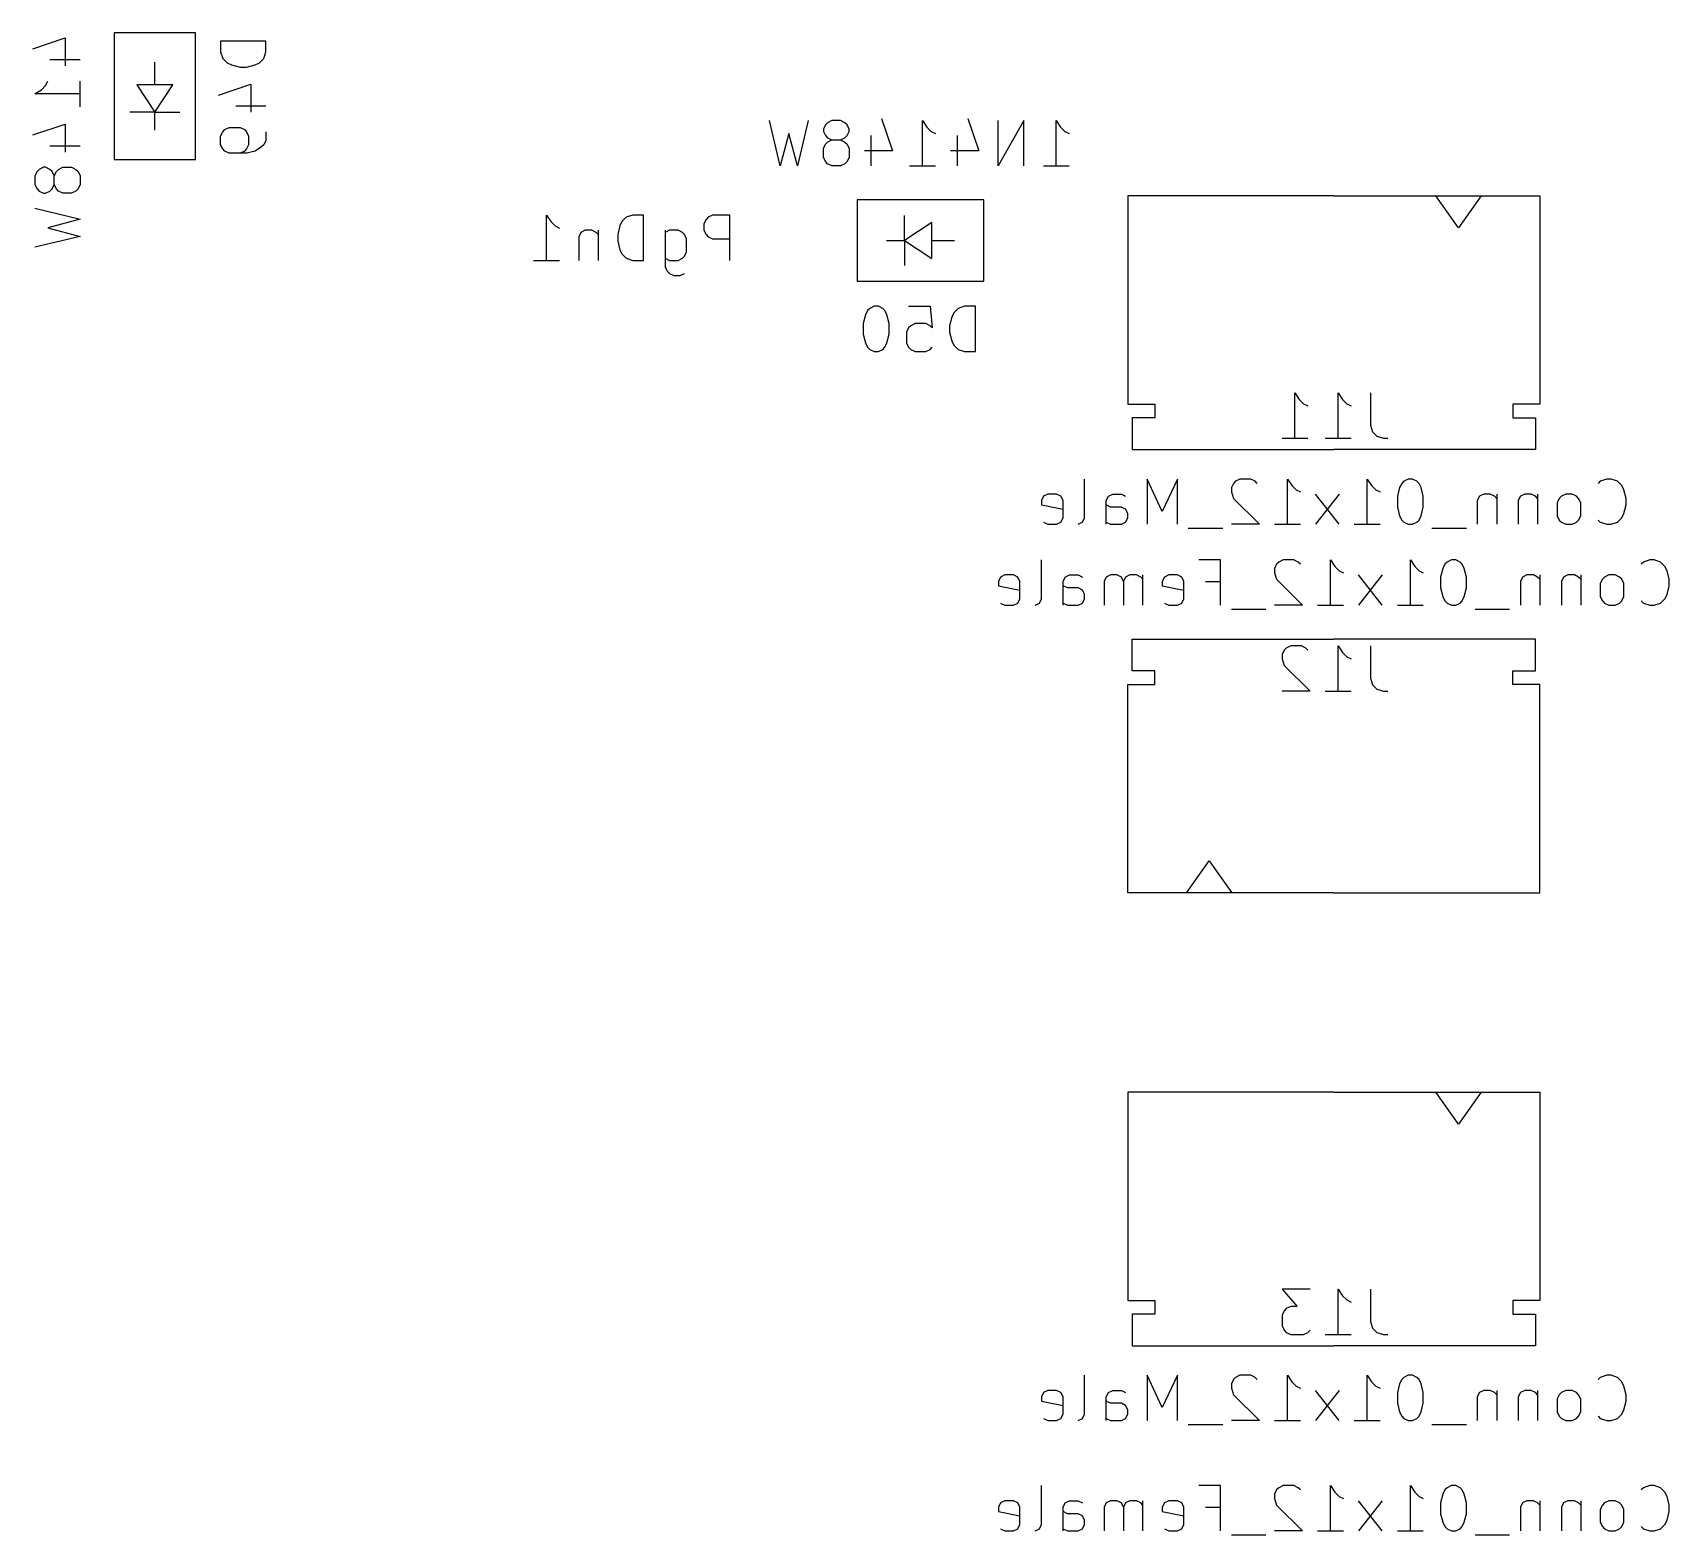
# Model space of a CAD drawing. Extents: x -29 to 358, y -109 to 38.
# Drawn here: x 315.61 to 351.73, y -72.18 to -39.01 of the extents above; entities that cross this region are included whole.
import ezdxf

# ---------------------------------------------------------------- set-up
doc = ezdxf.new("R2010")
doc.units = 0
doc.layers.add('BLACK', color=7, linetype='CONTINUOUS')

msp = doc.modelspace()

# ---------------------------------------------------------------- linework, layer by layer
at = {"layer": 'BLACK', "linetype": 'CONTINUOUS'}
for p, q in [((319.2, -39.0133), (317.4, -39.0133)), ((317.4, -39.0133), (317.4, -41.8133)), ((319.2, -41.8133), (319.2, -39.0133)), ((315.605, -39.3657), (316.319, -39.1276)), ((316.319, -39.1276), (316.319, -39.7466)), ((320.752, -39.199), (319.752, -39.199)), ((319.752, -39.199), (319.752, -39.4371)), ((320.752, -39.4371), (320.752, -39.199)), ((315.986, -39.6038), (316.652, -39.6038)), ((318.3, -40.1633), (318.3, -39.6633)), ((319.752, -39.4371), (319.8, -39.58)), ((319.8, -39.58), (319.895, -39.6752)), ((319.895, -39.6752), (319.99, -39.7228)), ((319.99, -39.7228), (320.181, -39.7704)), ((320.324, -39.7704), (320.514, -39.7228)), ((320.514, -39.7228), (320.61, -39.6752)), ((320.61, -39.6752), (320.705, -39.58)), ((320.705, -39.58), (320.752, -39.4371)), ((315.89, -40.1752), (315.938, -40.08)), ((316.652, -40.6514), (316.652, -40.08)), ((320.181, -39.7704), (320.324, -39.7704)), ((315.652, -40.3657), (315.795, -40.2704)), ((316.652, -40.3657), (315.652, -40.3657)), ((315.795, -40.2704), (315.89, -40.1752)), ((318.7, -40.1633), (317.9, -40.1633)), ((317.9, -40.1633), (318.3, -40.7633)), ((318.3, -40.7633), (318.7, -40.1633)), ((319.705, -40.3895), (320.419, -40.1514)), ((320.419, -40.1514), (320.419, -40.7704)), ((318.3, -40.7633), (317.75, -40.7633)), ((318.3, -41.1633), (318.3, -40.7633)), ((318.3, -40.7633), (318.85, -40.7633)), ((320.086, -40.6276), (320.752, -40.6276)), ((315.605, -41.2704), (316.319, -41.0323)), ((316.319, -41.0323), (316.319, -41.6514)), ((319.8, -41.199), (319.848, -41.1514)), ((319.848, -41.1514), (319.943, -41.1038)), ((319.943, -41.1038), (320.181, -41.1038)), ((320.181, -41.1038), (320.276, -41.1514)), ((320.276, -41.1514), (320.324, -41.199)), ((332.105, -41.9524), (331.867, -40.9524)), ((332.724, -40.9524), (332.486, -41.9524)), ((333.105, -41.0476), (333.057, -41.1429)), ((333.057, -41.1429), (333.057, -41.1905)), ((333.152, -41), (333.105, -41.0476)), ((333.248, -40.9524), (333.152, -41)), ((333.438, -40.9524), (333.248, -40.9524)), ((333.533, -41), (333.438, -40.9524)), ((333.581, -41.0476), (333.533, -41)), ((333.629, -41.1429), (333.581, -41.0476)), ((333.629, -41.1905), (333.629, -41.1429)), ((334.343, -40.9048), (334.581, -41.619)), ((335.248, -41.9524), (335.248, -40.9524)), ((335.248, -40.9524), (335.343, -41.0952)), ((335.343, -41.0952), (335.438, -41.1905)), ((336.248, -40.9048), (336.486, -41.619)), ((337.486, -40.9524), (336.914, -41.9524)), ((336.914, -41.9524), (336.914, -40.9524)), ((337.486, -41.9524), (337.486, -40.9524)), ((338.2, -41.9524), (338.2, -40.9524)), ((338.2, -40.9524), (338.295, -41.0952)), ((338.295, -41.0952), (338.39, -41.1905)), ((315.986, -41.5085), (316.652, -41.5085)), ((319.752, -41.2943), (319.8, -41.199)), ((319.752, -41.4847), (319.752, -41.2943)), ((319.8, -41.58), (319.752, -41.4847)), ((320.324, -41.199), (320.371, -41.2943)), ((320.371, -41.4847), (320.324, -41.58)), ((320.371, -41.2943), (320.371, -41.4847)), ((320.657, -41.5323), (320.514, -41.6276)), ((320.705, -41.4847), (320.657, -41.5323)), ((320.752, -41.3895), (320.705, -41.4847)), ((320.752, -41.199), (320.752, -41.3895)), ((332.295, -41.2381), (332.105, -41.9524)), ((332.486, -41.9524), (332.295, -41.2381)), ((333.057, -41.1905), (333.105, -41.2857)), ((333.057, -41.5714), (333.105, -41.4762)), ((333.105, -41.2857), (333.152, -41.3333)), ((333.105, -41.4762), (333.152, -41.4286)), ((333.152, -41.3333), (333.248, -41.381)), ((333.152, -41.4286), (333.248, -41.381)), ((333.248, -41.381), (333.438, -41.381)), ((333.438, -41.381), (333.533, -41.3333)), ((333.438, -41.381), (333.533, -41.4286)), ((333.533, -41.3333), (333.581, -41.2857)), ((333.533, -41.4286), (333.581, -41.4762)), ((333.581, -41.2857), (333.629, -41.1905)), ((333.581, -41.4762), (333.629, -41.5714)), ((334.105, -41.2857), (334.105, -41.9524)), ((335.438, -41.1905), (335.533, -41.2381)), ((336.01, -41.2857), (336.01, -41.9524)), ((338.39, -41.1905), (338.486, -41.2381)), ((317.4, -41.8133), (319.2, -41.8133)), ((319.848, -41.6276), (319.8, -41.58)), ((319.943, -41.6752), (319.848, -41.6276)), ((320.324, -41.6752), (319.943, -41.6752)), ((320.276, -41.6276), (320.181, -41.6752)), ((320.324, -41.58), (320.276, -41.6276)), ((320.514, -41.6276), (320.324, -41.6752)), ((333.057, -41.7619), (333.057, -41.5714)), ((333.105, -41.8571), (333.057, -41.7619)), ((333.152, -41.9048), (333.105, -41.8571)), ((333.248, -41.9524), (333.152, -41.9048)), ((333.533, -41.9048), (333.438, -41.9524)), ((333.581, -41.8571), (333.533, -41.9048)), ((333.629, -41.7619), (333.581, -41.8571)), ((333.629, -41.5714), (333.629, -41.7619)), ((334.581, -41.619), (333.962, -41.619)), ((336.486, -41.619), (335.867, -41.619)), ((315.7, -42.08), (315.652, -42.1752)), ((315.652, -42.1752), (315.652, -42.3657)), ((315.748, -42.0323), (315.7, -42.08)), ((315.843, -41.9847), (315.748, -42.0323)), ((315.89, -41.9847), (315.843, -41.9847)), ((315.986, -42.0323), (315.89, -41.9847)), ((316.033, -42.08), (315.986, -42.0323)), ((316.081, -42.1752), (316.033, -42.08)), ((316.081, -42.1752), (316.129, -42.08)), ((316.081, -42.3657), (316.081, -42.1752)), ((316.129, -42.08), (316.176, -42.0323)), ((316.176, -42.0323), (316.271, -41.9847)), ((316.271, -41.9847), (316.462, -41.9847)), ((316.462, -41.9847), (316.557, -42.0323)), ((316.557, -42.0323), (316.605, -42.08)), ((316.605, -42.08), (316.652, -42.1752)), ((316.652, -42.1752), (316.652, -42.3657)), ((333.438, -41.9524), (333.248, -41.9524)), ((334.962, -41.9524), (335.533, -41.9524)), ((337.914, -41.9524), (338.486, -41.9524)), ((315.652, -42.3657), (315.7, -42.4609)), ((315.7, -42.4609), (315.748, -42.5085)), ((315.748, -42.5085), (315.843, -42.5562)), ((315.843, -42.5562), (315.89, -42.5562)), ((315.89, -42.5562), (315.986, -42.5085)), ((315.986, -42.5085), (316.033, -42.4609)), ((316.033, -42.4609), (316.081, -42.3657)), ((316.129, -42.4609), (316.081, -42.3657)), ((316.176, -42.5085), (316.129, -42.4609)), ((316.271, -42.5562), (316.176, -42.5085)), ((316.462, -42.5562), (316.271, -42.5562)), ((316.557, -42.5085), (316.462, -42.5562)), ((316.605, -42.4609), (316.557, -42.5085)), ((316.652, -42.3657), (316.605, -42.4609)), ((344.325, -42.6133), (339.775, -42.6133)), ((339.775, -42.6133), (339.775, -47.2133)), ((344.325, -42.6133), (348.875, -42.6133)), ((347.075, -43.3204), (346.575, -42.6133)), ((347.575, -42.6133), (347.075, -43.3204)), ((348.875, -42.6133), (348.875, -47.2133)), ((315.652, -42.8895), (316.652, -43.1276)), ((336.6, -42.7), (333.8, -42.7)), ((333.8, -42.7), (333.8, -44.5)), ((336.6, -44.5), (336.6, -42.7)), ((316.652, -43.1276), (315.938, -43.3181)), ((315.938, -43.3181), (316.652, -43.5085)), ((326.945, -44.0407), (326.945, -43.0407)), ((326.945, -43.0407), (327.04, -43.1835)), ((327.04, -43.1835), (327.136, -43.2788)), ((327.136, -43.2788), (327.231, -43.3264)), ((328.564, -43.2788), (328.517, -43.4693)), ((328.612, -43.1835), (328.564, -43.2788)), ((328.707, -43.0883), (328.612, -43.1835)), ((328.85, -43.0407), (328.707, -43.0883)), ((329.088, -43.0407), (328.85, -43.0407)), ((329.088, -44.0407), (329.088, -43.0407)), ((330.469, -43.1359), (330.421, -43.2312)), ((330.421, -43.2312), (330.421, -43.374)), ((330.517, -43.0883), (330.469, -43.1359)), ((330.612, -43.0407), (330.517, -43.0883)), ((330.993, -43.0407), (330.612, -43.0407)), ((330.993, -44.0407), (330.993, -43.0407)), ((334.85, -43.6), (334.85, -43.05)), ((335.45, -43.2), (334.85, -43.6)), ((335.45, -44), (335.45, -43.2)), ((316.652, -43.5085), (315.652, -43.7466)), ((327.707, -43.4216), (327.66, -43.5169)), ((327.66, -43.5169), (327.66, -44.0407)), ((327.802, -43.374), (327.707, -43.4216)), ((327.945, -43.374), (327.802, -43.374)), ((328.04, -43.4216), (327.945, -43.374)), ((328.088, -43.4693), (328.04, -43.4216)), ((328.088, -43.374), (328.088, -44.0407)), ((328.517, -43.4693), (328.517, -43.6121)), ((328.517, -43.6121), (328.564, -43.8026)), ((329.564, -43.374), (329.564, -44.1835)), ((329.66, -43.374), (329.564, -43.4216)), ((329.85, -43.374), (329.66, -43.374)), ((329.945, -43.4216), (329.85, -43.374)), ((329.993, -43.4693), (329.945, -43.4216)), ((330.04, -43.5645), (329.993, -43.4693)), ((330.04, -43.8502), (330.04, -43.5645)), ((330.421, -43.374), (330.469, -43.4693)), ((330.469, -43.4693), (330.517, -43.5169)), ((330.517, -43.5169), (330.612, -43.5645)), ((330.612, -43.5645), (330.993, -43.5645)), ((334.45, -43.6), (334.85, -43.6)), ((334.85, -43.6), (334.85, -44.15)), ((334.85, -43.6), (335.45, -44)), ((335.45, -43.6), (335.95, -43.6)), ((326.66, -44.0407), (327.231, -44.0407)), ((328.564, -43.8026), (328.612, -43.8978)), ((328.612, -43.8978), (328.707, -43.9931)), ((328.707, -43.9931), (328.85, -44.0407)), ((328.85, -44.0407), (329.088, -44.0407)), ((329.564, -43.9931), (329.66, -44.0407)), ((329.66, -44.0407), (329.85, -44.0407)), ((329.85, -44.0407), (329.945, -43.9931)), ((329.945, -43.9931), (329.993, -43.9454)), ((329.993, -43.9454), (330.04, -43.8502)), ((329.564, -44.1835), (329.612, -44.2788)), ((329.612, -44.2788), (329.66, -44.3264)), ((329.66, -44.3264), (329.755, -44.374)), ((329.755, -44.374), (329.898, -44.374)), ((329.898, -44.374), (329.993, -44.3264)), ((333.8, -44.5), (336.6, -44.5)), ((334.033, -45.1476), (333.986, -45.2429)), ((334.081, -45.1), (334.033, -45.1476)), ((334.176, -45.0524), (334.081, -45.1)), ((334.271, -45.0524), (334.176, -45.0524)), ((334.367, -45.1), (334.271, -45.0524)), ((334.414, -45.1476), (334.367, -45.1)), ((334.462, -45.2429), (334.414, -45.1476)), ((334.938, -45.0524), (335.414, -45.0524)), ((335.414, -45.0524), (335.462, -45.5286)), ((336.033, -45.1), (335.938, -45.1952)), ((336.176, -45.0524), (336.033, -45.1)), ((336.414, -45.0524), (336.176, -45.0524)), ((336.414, -46.0524), (336.414, -45.0524)), ((333.986, -45.2429), (333.938, -45.4333)), ((333.938, -45.4333), (333.938, -45.6714)), ((334.51, -45.4333), (334.462, -45.2429)), ((334.51, -45.6714), (334.51, -45.4333)), ((334.986, -45.481), (334.938, -45.5286)), ((335.081, -45.4333), (334.986, -45.481)), ((335.319, -45.4333), (335.081, -45.4333)), ((335.414, -45.481), (335.319, -45.4333)), ((335.462, -45.5286), (335.414, -45.481)), ((335.89, -45.2905), (335.843, -45.481)), ((335.843, -45.481), (335.843, -45.6238)), ((335.938, -45.1952), (335.89, -45.2905)), ((333.938, -45.6714), (333.986, -45.8619)), ((333.986, -45.8619), (334.033, -45.9571)), ((334.414, -45.9571), (334.462, -45.8619)), ((334.462, -45.8619), (334.51, -45.6714)), ((334.938, -45.5286), (334.89, -45.6238)), ((334.89, -45.6238), (334.89, -45.8619)), ((334.89, -45.8619), (334.938, -45.9571)), ((335.843, -45.6238), (335.89, -45.8143)), ((335.89, -45.8143), (335.938, -45.9095)), ((334.033, -45.9571), (334.081, -46.0048)), ((334.081, -46.0048), (334.176, -46.0524)), ((334.176, -46.0524), (334.271, -46.0524)), ((334.271, -46.0524), (334.367, -46.0048)), ((334.367, -46.0048), (334.414, -45.9571)), ((334.938, -45.9571), (334.986, -46.0048)), ((334.986, -46.0048), (335.081, -46.0524)), ((335.081, -46.0524), (335.319, -46.0524)), ((335.319, -46.0524), (335.414, -46.0048)), ((335.414, -46.0048), (335.462, -45.9571)), ((335.938, -45.9095), (336.033, -46.0048)), ((336.033, -46.0048), (336.176, -46.0524)), ((336.176, -46.0524), (336.414, -46.0524)), ((339.775, -47.2133), (340.375, -47.2133)), ((340.375, -47.2133), (340.375, -47.5133)), ((343.468, -47.9657), (343.468, -46.9657)), ((343.468, -46.9657), (343.563, -47.1085)), ((343.563, -47.1085), (343.658, -47.2038)), ((343.658, -47.2038), (343.754, -47.2514)), ((344.42, -47.9657), (344.42, -46.9657)), ((344.42, -46.9657), (344.515, -47.1085)), ((344.515, -47.1085), (344.611, -47.2038)), ((344.611, -47.2038), (344.706, -47.2514)), ((345.135, -46.9657), (345.135, -47.68)), ((348.275, -47.2133), (348.275, -47.5133)), ((348.875, -47.2133), (348.275, -47.2133)), ((339.875, -47.5133), (339.875, -48.2133)), ((340.375, -47.5133), (339.875, -47.5133)), ((345.135, -47.68), (345.182, -47.8228)), ((348.275, -47.5133), (348.775, -47.5133)), ((348.775, -47.5133), (348.775, -48.2133)), ((343.182, -47.9657), (343.754, -47.9657)), ((344.135, -47.9657), (344.706, -47.9657)), ((345.182, -47.8228), (345.277, -47.9181)), ((345.277, -47.9181), (345.42, -47.9657)), ((345.42, -47.9657), (345.515, -47.9657)), ((339.875, -48.2133), (344.325, -48.2133)), ((348.775, -48.2133), (344.325, -48.2133)), ((338.825, -49.7228), (338.825, -48.8657)), ((340.539, -49.58), (340.206, -48.8657)), ((340.206, -48.8657), (340.206, -49.8657)), ((340.873, -48.8657), (340.539, -49.58)), ((340.873, -49.8657), (340.873, -48.8657)), ((342.111, -48.9609), (342.063, -49.0562)), ((342.063, -49.0562), (342.063, -49.1514)), ((342.158, -48.9133), (342.111, -48.9609)), ((342.254, -48.8657), (342.158, -48.9133)), ((342.492, -48.8657), (342.254, -48.8657)), ((342.587, -48.9133), (342.492, -48.8657)), ((342.635, -48.9609), (342.587, -48.9133)), ((343.301, -49.8657), (343.301, -48.8657)), ((343.301, -48.8657), (343.396, -49.0085)), ((343.396, -49.0085), (343.492, -49.1038)), ((343.492, -49.1038), (343.587, -49.1514)), ((345.063, -49.8657), (345.063, -48.8657)), ((345.063, -48.8657), (345.158, -49.0085)), ((345.158, -49.0085), (345.254, -49.1038)), ((345.254, -49.1038), (345.349, -49.1514)), ((345.777, -49.0562), (345.73, -49.2466)), ((345.825, -48.9609), (345.777, -49.0562)), ((345.873, -48.9133), (345.825, -48.9609)), ((345.968, -48.8657), (345.873, -48.9133)), ((346.063, -48.8657), (345.968, -48.8657)), ((346.158, -48.9133), (346.063, -48.8657)), ((346.206, -48.9609), (346.158, -48.9133)), ((346.254, -49.0562), (346.206, -48.9609)), ((346.301, -49.2466), (346.254, -49.0562)), ((350.206, -48.9133), (350.158, -48.9609)), ((350.349, -48.8657), (350.206, -48.9133)), ((350.444, -48.8657), (350.349, -48.8657)), ((350.587, -48.9133), (350.444, -48.8657)), ((350.682, -49.0085), (350.587, -48.9133)), ((350.73, -49.1038), (350.682, -49.0085)), ((350.777, -49.2943), (350.73, -49.1038)), ((337.92, -49.2466), (337.873, -49.3419)), ((337.873, -49.3419), (337.873, -49.4371)), ((337.873, -49.4371), (338.349, -49.5323)), ((338.015, -49.199), (337.92, -49.2466)), ((338.206, -49.199), (338.015, -49.199)), ((338.301, -49.2466), (338.206, -49.199)), ((338.349, -49.3419), (338.301, -49.2466)), ((338.349, -49.7228), (338.349, -49.3419)), ((339.301, -49.3419), (339.349, -49.2466)), ((339.301, -49.8657), (339.301, -49.3419)), ((339.396, -49.4847), (339.301, -49.4371)), ((339.349, -49.2466), (339.444, -49.199)), ((339.635, -49.4847), (339.396, -49.4847)), ((339.444, -49.199), (339.635, -49.199)), ((339.635, -49.199), (339.73, -49.2466)), ((339.73, -49.5323), (339.635, -49.4847)), ((342.063, -49.1514), (342.111, -49.2943)), ((342.111, -49.2943), (342.682, -49.8657)), ((344.444, -49.8657), (343.92, -49.199)), ((344.444, -49.199), (343.92, -49.8657)), ((345.73, -49.2466), (345.73, -49.4847)), ((345.73, -49.4847), (345.777, -49.6752)), ((346.254, -49.6752), (346.301, -49.4847)), ((346.301, -49.4847), (346.301, -49.2466)), ((347.539, -49.2466), (347.492, -49.3419)), ((347.492, -49.3419), (347.492, -49.8657)), ((347.635, -49.199), (347.539, -49.2466)), ((347.777, -49.199), (347.635, -49.199)), ((347.873, -49.2466), (347.777, -49.199)), ((347.92, -49.2943), (347.873, -49.2466)), ((347.92, -49.199), (347.92, -49.8657)), ((348.444, -49.2466), (348.396, -49.3419)), ((348.396, -49.3419), (348.396, -49.8657)), ((348.539, -49.199), (348.444, -49.2466)), ((348.682, -49.199), (348.539, -49.199)), ((348.777, -49.2466), (348.682, -49.199)), ((348.825, -49.2943), (348.777, -49.2466)), ((348.825, -49.199), (348.825, -49.8657)), ((349.301, -49.2943), (349.254, -49.3895)), ((349.254, -49.3895), (349.254, -49.6752)), ((349.349, -49.2466), (349.301, -49.2943)), ((349.444, -49.199), (349.349, -49.2466)), ((349.587, -49.199), (349.444, -49.199)), ((349.682, -49.2466), (349.587, -49.199)), ((349.73, -49.2943), (349.682, -49.2466)), ((349.777, -49.3895), (349.73, -49.2943)), ((349.777, -49.6752), (349.777, -49.3895)), ((350.73, -49.6276), (350.777, -49.4371)), ((350.777, -49.4371), (350.777, -49.2943)), ((337.92, -49.8181), (338.015, -49.8657)), ((338.206, -49.8657), (338.301, -49.8181)), ((338.301, -49.8181), (338.349, -49.7228)), ((338.682, -49.8657), (338.777, -49.8181)), ((338.777, -49.8181), (338.825, -49.7228)), ((339.301, -49.8181), (339.396, -49.8657)), ((339.635, -49.8657), (339.73, -49.8181)), ((339.777, -49.6276), (339.73, -49.5323)), ((339.73, -49.8181), (339.777, -49.7228)), ((339.777, -49.7228), (339.777, -49.6276)), ((345.777, -49.6752), (345.825, -49.7704)), ((345.825, -49.7704), (345.873, -49.8181)), ((345.873, -49.8181), (345.968, -49.8657)), ((346.063, -49.8657), (346.158, -49.8181)), ((346.158, -49.8181), (346.206, -49.7704)), ((346.206, -49.7704), (346.254, -49.6752)), ((349.254, -49.6752), (349.301, -49.7704)), ((349.301, -49.7704), (349.349, -49.8181)), ((349.349, -49.8181), (349.444, -49.8657)), ((349.587, -49.8657), (349.682, -49.8181)), ((349.682, -49.8181), (349.73, -49.7704)), ((349.73, -49.7704), (349.777, -49.6752)), ((350.158, -49.7704), (350.206, -49.8181)), ((350.206, -49.8181), (350.349, -49.8657)), ((350.444, -49.8657), (350.587, -49.8181)), ((350.587, -49.8181), (350.682, -49.7228)), ((350.682, -49.7228), (350.73, -49.6276)), ((338.015, -49.8657), (338.206, -49.8657)), ((339.396, -49.8657), (339.635, -49.8657)), ((341.873, -49.9609), (341.111, -49.9609)), ((342.682, -49.8657), (342.063, -49.8657)), ((343.015, -49.8657), (343.587, -49.8657)), ((344.777, -49.8657), (345.349, -49.8657)), ((345.968, -49.8657), (346.063, -49.8657)), ((347.254, -49.9609), (346.492, -49.9609)), ((349.444, -49.8657), (349.587, -49.8657)), ((350.349, -49.8657), (350.444, -49.8657)), ((337.873, -51.5078), (337.873, -50.6507)), ((341.825, -50.6507), (341.349, -50.6507)), ((341.825, -51.6507), (341.825, -50.6507)), ((343.063, -50.7459), (343.015, -50.8412)), ((343.015, -50.8412), (343.015, -50.9364)), ((343.111, -50.6983), (343.063, -50.7459)), ((343.206, -50.6507), (343.111, -50.6983)), ((343.444, -50.6507), (343.206, -50.6507)), ((343.539, -50.6983), (343.444, -50.6507)), ((343.587, -50.7459), (343.539, -50.6983)), ((344.254, -51.6507), (344.254, -50.6507)), ((344.254, -50.6507), (344.349, -50.7935)), ((344.349, -50.7935), (344.444, -50.8888)), ((344.444, -50.8888), (344.539, -50.9364)), ((346.015, -51.6507), (346.015, -50.6507)), ((346.015, -50.6507), (346.111, -50.7935)), ((346.111, -50.7935), (346.206, -50.8888)), ((346.206, -50.8888), (346.301, -50.9364)), ((346.73, -50.8412), (346.682, -51.0316)), ((346.777, -50.7459), (346.73, -50.8412)), ((346.825, -50.6983), (346.777, -50.7459)), ((346.92, -50.6507), (346.825, -50.6983)), ((347.015, -50.6507), (346.92, -50.6507)), ((347.111, -50.6983), (347.015, -50.6507)), ((347.158, -50.7459), (347.111, -50.6983)), ((347.206, -50.8412), (347.158, -50.7459)), ((347.254, -51.0316), (347.206, -50.8412)), ((351.158, -50.6983), (351.111, -50.7459)), ((351.301, -50.6507), (351.158, -50.6983)), ((351.396, -50.6507), (351.301, -50.6507)), ((351.539, -50.6983), (351.396, -50.6507)), ((351.635, -50.7935), (351.539, -50.6983)), ((351.682, -50.8888), (351.635, -50.7935)), ((351.73, -51.0793), (351.682, -50.8888)), ((336.968, -51.0316), (336.92, -51.1269)), ((336.92, -51.1269), (336.92, -51.2221)), ((336.92, -51.2221), (337.396, -51.3173)), ((337.063, -50.984), (336.968, -51.0316)), ((337.254, -50.984), (337.063, -50.984)), ((337.349, -51.0316), (337.254, -50.984)), ((337.396, -51.1269), (337.349, -51.0316)), ((337.396, -51.5078), (337.396, -51.1269)), ((338.349, -51.1269), (338.396, -51.0316)), ((338.349, -51.6507), (338.349, -51.1269)), ((338.444, -51.2697), (338.349, -51.2221)), ((338.396, -51.0316), (338.492, -50.984)), ((338.682, -51.2697), (338.444, -51.2697)), ((338.492, -50.984), (338.682, -50.984)), ((338.682, -50.984), (338.777, -51.0316)), ((338.777, -51.3173), (338.682, -51.2697)), ((339.301, -51.0316), (339.254, -51.1269)), ((339.254, -51.1269), (339.254, -51.6507)), ((339.396, -50.984), (339.301, -51.0316)), ((339.539, -50.984), (339.396, -50.984)), ((339.635, -51.0316), (339.539, -50.984)), ((339.682, -51.1269), (339.635, -51.0316)), ((339.73, -51.0316), (339.682, -51.1269)), ((339.682, -51.1269), (339.682, -51.6507)), ((339.825, -50.984), (339.73, -51.0316)), ((339.968, -50.984), (339.825, -50.984)), ((340.063, -51.0316), (339.968, -50.984)), ((340.111, -51.0793), (340.063, -51.0316)), ((340.111, -51.6507), (340.111, -50.984)), ((340.587, -51.0316), (340.539, -51.1269)), ((340.539, -51.1269), (340.539, -51.2221)), ((340.539, -51.2221), (341.015, -51.3173)), ((340.682, -50.984), (340.587, -51.0316)), ((340.873, -50.984), (340.682, -50.984)), ((340.968, -51.0316), (340.873, -50.984)), ((341.015, -51.1269), (340.968, -51.0316)), ((341.015, -51.5078), (341.015, -51.1269)), ((341.492, -51.1269), (341.825, -51.1269)), ((343.015, -50.9364), (343.063, -51.0793)), ((343.063, -51.0793), (343.635, -51.6507)), ((345.396, -51.6507), (344.873, -50.984)), ((345.396, -50.984), (344.873, -51.6507)), ((346.682, -51.0316), (346.682, -51.2697)), ((346.682, -51.2697), (346.73, -51.4602)), ((347.206, -51.4602), (347.254, -51.2697)), ((347.254, -51.2697), (347.254, -51.0316)), ((348.492, -51.0316), (348.444, -51.1269)), ((348.444, -51.1269), (348.444, -51.6507)), ((348.587, -50.984), (348.492, -51.0316)), ((348.73, -50.984), (348.587, -50.984)), ((348.825, -51.0316), (348.73, -50.984)), ((348.873, -51.0793), (348.825, -51.0316)), ((348.873, -50.984), (348.873, -51.6507)), ((349.396, -51.0316), (349.349, -51.1269)), ((349.349, -51.1269), (349.349, -51.6507)), ((349.492, -50.984), (349.396, -51.0316)), ((349.635, -50.984), (349.492, -50.984)), ((349.73, -51.0316), (349.635, -50.984)), ((349.777, -51.0793), (349.73, -51.0316)), ((349.777, -50.984), (349.777, -51.6507)), ((350.254, -51.0793), (350.206, -51.1745)), ((350.206, -51.1745), (350.206, -51.4602)), ((350.301, -51.0316), (350.254, -51.0793)), ((350.396, -50.984), (350.301, -51.0316)), ((350.539, -50.984), (350.396, -50.984)), ((350.635, -51.0316), (350.539, -50.984)), ((350.682, -51.0793), (350.635, -51.0316)), ((350.73, -51.1745), (350.682, -51.0793)), ((350.73, -51.4602), (350.73, -51.1745)), ((351.682, -51.4126), (351.73, -51.2221)), ((351.73, -51.2221), (351.73, -51.0793)), ((336.968, -51.6031), (337.063, -51.6507)), ((337.063, -51.6507), (337.254, -51.6507)), ((337.254, -51.6507), (337.349, -51.6031)), ((337.349, -51.6031), (337.396, -51.5078)), ((337.73, -51.6507), (337.825, -51.6031)), ((337.825, -51.6031), (337.873, -51.5078)), ((338.349, -51.6031), (338.444, -51.6507)), ((338.444, -51.6507), (338.682, -51.6507)), ((338.682, -51.6507), (338.777, -51.6031)), ((338.825, -51.4126), (338.777, -51.3173)), ((338.777, -51.6031), (338.825, -51.5078)), ((338.825, -51.5078), (338.825, -51.4126)), ((340.587, -51.6031), (340.682, -51.6507)), ((340.682, -51.6507), (340.873, -51.6507)), ((340.873, -51.6507), (340.968, -51.6031)), ((340.968, -51.6031), (341.015, -51.5078)), ((343.635, -51.6507), (343.015, -51.6507)), ((343.968, -51.6507), (344.539, -51.6507)), ((345.73, -51.6507), (346.301, -51.6507)), ((346.73, -51.4602), (346.777, -51.5554)), ((346.777, -51.5554), (346.825, -51.6031)), ((346.825, -51.6031), (346.92, -51.6507)), ((346.92, -51.6507), (347.015, -51.6507)), ((347.015, -51.6507), (347.111, -51.6031)), ((347.111, -51.6031), (347.158, -51.5554)), ((347.158, -51.5554), (347.206, -51.4602)), ((350.206, -51.4602), (350.254, -51.5554)), ((350.254, -51.5554), (350.301, -51.6031)), ((350.301, -51.6031), (350.396, -51.6507)), ((350.396, -51.6507), (350.539, -51.6507)), ((350.539, -51.6507), (350.635, -51.6031)), ((350.635, -51.6031), (350.682, -51.5554)), ((350.682, -51.5554), (350.73, -51.4602)), ((351.111, -51.5554), (351.158, -51.6031)), ((351.158, -51.6031), (351.301, -51.6507)), ((351.301, -51.6507), (351.396, -51.6507)), ((351.396, -51.6507), (351.539, -51.6031)), ((351.539, -51.6031), (351.635, -51.5078)), ((351.635, -51.5078), (351.682, -51.4126)), ((342.825, -51.7459), (342.063, -51.7459)), ((348.206, -51.7459), (347.444, -51.7459)), ((339.875, -52.3983), (344.325, -52.3983)), ((339.875, -53.0983), (339.875, -52.3983)), ((343.23, -52.6459), (343.182, -52.7412)), ((343.182, -52.7412), (343.182, -52.8364)), ((343.277, -52.5983), (343.23, -52.6459)), ((343.373, -52.5507), (343.277, -52.5983)), ((343.611, -52.5507), (343.373, -52.5507)), ((343.706, -52.5983), (343.611, -52.5507)), ((343.754, -52.6459), (343.706, -52.5983)), ((348.775, -52.3983), (344.325, -52.3983)), ((344.42, -53.5507), (344.42, -52.5507)), ((344.42, -52.5507), (344.515, -52.6935)), ((344.515, -52.6935), (344.611, -52.7888)), ((345.135, -52.5507), (345.135, -53.265)), ((348.775, -53.0983), (348.775, -52.3983)), ((340.375, -53.0983), (339.875, -53.0983)), ((340.375, -53.3983), (340.375, -53.0983)), ((343.182, -52.8364), (343.23, -52.9793)), ((343.23, -52.9793), (343.801, -53.5507)), ((344.611, -52.7888), (344.706, -52.8364)), ((348.275, -53.3983), (348.275, -53.0983)), ((348.275, -53.0983), (348.775, -53.0983)), ((339.775, -53.3983), (340.375, -53.3983)), ((339.775, -57.9983), (339.775, -53.3983)), ((345.135, -53.265), (345.182, -53.4078)), ((345.182, -53.4078), (345.277, -53.5031)), ((348.875, -53.3983), (348.275, -53.3983)), ((348.875, -57.9983), (348.875, -53.3983)), ((343.801, -53.5507), (343.182, -53.5507)), ((344.135, -53.5507), (344.706, -53.5507)), ((345.277, -53.5031), (345.42, -53.5507)), ((345.42, -53.5507), (345.515, -53.5507)), ((341.075, -57.9983), (341.575, -57.2912)), ((341.575, -57.2912), (342.075, -57.9983)), ((344.325, -57.9983), (339.775, -57.9983)), ((344.325, -57.9983), (348.875, -57.9983)), ((339.775, -62.3983), (339.775, -66.9983)), ((344.325, -62.3983), (339.775, -62.3983)), ((344.325, -62.3983), (348.875, -62.3983)), ((347.075, -63.1054), (346.575, -62.3983)), ((347.575, -62.3983), (347.075, -63.1054)), ((348.875, -62.3983), (348.875, -66.9983)), ((343.801, -66.7507), (343.182, -66.7507)), ((343.182, -66.7507), (343.515, -67.1316)), ((344.42, -67.7507), (344.42, -66.7507)), ((344.42, -66.7507), (344.515, -66.8935)), ((345.135, -66.7507), (345.135, -67.465)), ((339.775, -66.9983), (340.375, -66.9983)), ((340.375, -66.9983), (340.375, -67.2983)), ((343.277, -67.1793), (343.23, -67.2269)), ((343.373, -67.1316), (343.277, -67.1793)), ((343.515, -67.1316), (343.373, -67.1316)), ((344.515, -66.8935), (344.611, -66.9888)), ((344.611, -66.9888), (344.706, -67.0364)), ((348.275, -66.9983), (348.275, -67.2983)), ((348.875, -66.9983), (348.275, -66.9983)), ((340.375, -67.2983), (339.875, -67.2983)), ((339.875, -67.2983), (339.875, -67.9983)), ((343.23, -67.2269), (343.182, -67.3221)), ((343.182, -67.3221), (343.182, -67.5602)), ((345.135, -67.465), (345.182, -67.6078)), ((348.275, -67.2983), (348.775, -67.2983)), ((348.775, -67.2983), (348.775, -67.9983)), ((343.182, -67.5602), (343.23, -67.6554)), ((343.23, -67.6554), (343.277, -67.7031)), ((343.277, -67.7031), (343.373, -67.7507)), ((343.373, -67.7507), (343.658, -67.7507)), ((343.658, -67.7507), (343.754, -67.7031)), ((343.754, -67.7031), (343.801, -67.6554)), ((344.135, -67.7507), (344.706, -67.7507)), ((345.182, -67.6078), (345.277, -67.7031)), ((345.277, -67.7031), (345.42, -67.7507)), ((345.42, -67.7507), (345.515, -67.7507)), ((339.875, -67.9983), (344.325, -67.9983)), ((348.775, -67.9983), (344.325, -67.9983)), ((338.015, -68.984), (337.92, -69.0316)), ((338.206, -68.984), (338.015, -68.984)), ((338.301, -69.0316), (338.206, -68.984)), ((338.825, -69.5078), (338.825, -68.6507)), ((339.349, -69.0316), (339.444, -68.984)), ((339.444, -68.984), (339.635, -68.984)), ((339.635, -68.984), (339.73, -69.0316)), ((340.539, -69.365), (340.206, -68.6507)), ((340.206, -68.6507), (340.206, -69.6507)), ((340.873, -68.6507), (340.539, -69.365)), ((340.873, -69.6507), (340.873, -68.6507)), ((342.111, -68.7459), (342.063, -68.8412)), ((342.063, -68.8412), (342.063, -68.9364)), ((342.063, -68.9364), (342.111, -69.0793)), ((342.158, -68.6983), (342.111, -68.7459)), ((342.254, -68.6507), (342.158, -68.6983)), ((342.492, -68.6507), (342.254, -68.6507)), ((342.587, -68.6983), (342.492, -68.6507)), ((342.635, -68.7459), (342.587, -68.6983)), ((343.301, -69.6507), (343.301, -68.6507)), ((343.301, -68.6507), (343.396, -68.7935)), ((343.396, -68.7935), (343.492, -68.8888)), ((343.492, -68.8888), (343.587, -68.9364)), ((344.444, -69.6507), (343.92, -68.984)), ((344.444, -68.984), (343.92, -69.6507)), ((345.063, -69.6507), (345.063, -68.6507)), ((345.063, -68.6507), (345.158, -68.7935)), ((345.158, -68.7935), (345.254, -68.8888)), ((345.254, -68.8888), (345.349, -68.9364)), ((345.777, -68.8412), (345.73, -69.0316)), ((345.825, -68.7459), (345.777, -68.8412)), ((345.873, -68.6983), (345.825, -68.7459)), ((345.968, -68.6507), (345.873, -68.6983)), ((346.063, -68.6507), (345.968, -68.6507)), ((346.158, -68.6983), (346.063, -68.6507)), ((346.206, -68.7459), (346.158, -68.6983)), ((346.254, -68.8412), (346.206, -68.7459)), ((346.301, -69.0316), (346.254, -68.8412)), ((347.635, -68.984), (347.539, -69.0316)), ((347.777, -68.984), (347.635, -68.984)), ((347.873, -69.0316), (347.777, -68.984)), ((347.92, -68.984), (347.92, -69.6507)), ((348.539, -68.984), (348.444, -69.0316)), ((348.682, -68.984), (348.539, -68.984)), ((348.777, -69.0316), (348.682, -68.984)), ((348.825, -68.984), (348.825, -69.6507)), ((349.444, -68.984), (349.349, -69.0316)), ((349.587, -68.984), (349.444, -68.984)), ((349.682, -69.0316), (349.587, -68.984)), ((350.206, -68.6983), (350.158, -68.7459)), ((350.349, -68.6507), (350.206, -68.6983)), ((350.444, -68.6507), (350.349, -68.6507)), ((350.587, -68.6983), (350.444, -68.6507)), ((350.682, -68.7935), (350.587, -68.6983)), ((350.73, -68.8888), (350.682, -68.7935)), ((350.777, -69.0793), (350.73, -68.8888)), ((337.92, -69.0316), (337.873, -69.1269)), ((337.873, -69.1269), (337.873, -69.2221)), ((337.873, -69.2221), (338.349, -69.3173)), ((338.349, -69.1269), (338.301, -69.0316)), ((338.349, -69.5078), (338.349, -69.1269)), ((339.301, -69.1269), (339.349, -69.0316)), ((339.301, -69.6507), (339.301, -69.1269)), ((339.396, -69.2697), (339.301, -69.2221)), ((339.635, -69.2697), (339.396, -69.2697)), ((339.73, -69.3173), (339.635, -69.2697)), ((339.777, -69.4126), (339.73, -69.3173)), ((342.111, -69.0793), (342.682, -69.6507)), ((345.73, -69.0316), (345.73, -69.2697)), ((345.73, -69.2697), (345.777, -69.4602)), ((346.254, -69.4602), (346.301, -69.2697)), ((346.301, -69.2697), (346.301, -69.0316)), ((347.539, -69.0316), (347.492, -69.1269)), ((347.492, -69.1269), (347.492, -69.6507)), ((347.92, -69.0793), (347.873, -69.0316)), ((348.444, -69.0316), (348.396, -69.1269)), ((348.396, -69.1269), (348.396, -69.6507)), ((348.825, -69.0793), (348.777, -69.0316)), ((349.301, -69.0793), (349.254, -69.1745)), ((349.254, -69.1745), (349.254, -69.4602)), ((349.349, -69.0316), (349.301, -69.0793)), ((349.73, -69.0793), (349.682, -69.0316)), ((349.777, -69.1745), (349.73, -69.0793)), ((349.777, -69.4602), (349.777, -69.1745)), ((350.73, -69.4126), (350.777, -69.2221)), ((350.777, -69.2221), (350.777, -69.0793)), ((337.92, -69.6031), (338.015, -69.6507)), ((338.015, -69.6507), (338.206, -69.6507)), ((338.206, -69.6507), (338.301, -69.6031)), ((338.301, -69.6031), (338.349, -69.5078)), ((338.682, -69.6507), (338.777, -69.6031)), ((338.777, -69.6031), (338.825, -69.5078)), ((339.301, -69.6031), (339.396, -69.6507)), ((339.396, -69.6507), (339.635, -69.6507)), ((339.635, -69.6507), (339.73, -69.6031)), ((339.73, -69.6031), (339.777, -69.5078)), ((339.777, -69.5078), (339.777, -69.4126)), ((342.682, -69.6507), (342.063, -69.6507)), ((343.015, -69.6507), (343.587, -69.6507)), ((344.777, -69.6507), (345.349, -69.6507)), ((345.777, -69.4602), (345.825, -69.5554)), ((345.825, -69.5554), (345.873, -69.6031)), ((345.873, -69.6031), (345.968, -69.6507)), ((345.968, -69.6507), (346.063, -69.6507)), ((346.063, -69.6507), (346.158, -69.6031)), ((346.158, -69.6031), (346.206, -69.5554)), ((346.206, -69.5554), (346.254, -69.4602)), ((349.254, -69.4602), (349.301, -69.5554)), ((349.301, -69.5554), (349.349, -69.6031)), ((349.349, -69.6031), (349.444, -69.6507)), ((349.444, -69.6507), (349.587, -69.6507)), ((349.587, -69.6507), (349.682, -69.6031)), ((349.682, -69.6031), (349.73, -69.5554)), ((349.73, -69.5554), (349.777, -69.4602)), ((350.158, -69.5554), (350.206, -69.6031)), ((350.206, -69.6031), (350.349, -69.6507)), ((350.349, -69.6507), (350.444, -69.6507)), ((350.444, -69.6507), (350.587, -69.6031)), ((350.587, -69.6031), (350.682, -69.5078)), ((350.682, -69.5078), (350.73, -69.4126)), ((341.873, -69.7459), (341.111, -69.7459)), ((347.254, -69.7459), (346.492, -69.7459)), ((337.873, -71.9448), (337.873, -71.0877)), ((341.825, -71.0877), (341.349, -71.0877)), ((341.825, -72.0877), (341.825, -71.0877)), ((343.111, -71.1353), (343.063, -71.1829)), ((343.206, -71.0877), (343.111, -71.1353)), ((343.444, -71.0877), (343.206, -71.0877)), ((343.539, -71.1353), (343.444, -71.0877)), ((343.587, -71.1829), (343.539, -71.1353)), ((344.254, -72.0877), (344.254, -71.0877)), ((344.254, -71.0877), (344.349, -71.2305)), ((346.015, -72.0877), (346.015, -71.0877)), ((346.015, -71.0877), (346.111, -71.2305)), ((346.825, -71.1353), (346.777, -71.1829)), ((346.92, -71.0877), (346.825, -71.1353)), ((347.015, -71.0877), (346.92, -71.0877)), ((347.111, -71.1353), (347.015, -71.0877)), ((347.158, -71.1829), (347.111, -71.1353)), ((351.158, -71.1353), (351.111, -71.1829)), ((351.301, -71.0877), (351.158, -71.1353)), ((351.396, -71.0877), (351.301, -71.0877)), ((351.539, -71.1353), (351.396, -71.0877)), ((351.635, -71.2305), (351.539, -71.1353)), ((336.968, -71.4686), (336.92, -71.5639)), ((337.063, -71.421), (336.968, -71.4686)), ((337.254, -71.421), (337.063, -71.421)), ((337.349, -71.4686), (337.254, -71.421)), ((337.396, -71.5639), (337.349, -71.4686)), ((338.349, -71.5639), (338.396, -71.4686)), ((338.396, -71.4686), (338.492, -71.421)), ((338.492, -71.421), (338.682, -71.421)), ((338.682, -71.421), (338.777, -71.4686)), ((339.301, -71.4686), (339.254, -71.5639)), ((339.396, -71.421), (339.301, -71.4686)), ((339.539, -71.421), (339.396, -71.421)), ((339.635, -71.4686), (339.539, -71.421)), ((339.682, -71.5639), (339.635, -71.4686)), ((339.73, -71.4686), (339.682, -71.5639)), ((339.825, -71.421), (339.73, -71.4686)), ((339.968, -71.421), (339.825, -71.421)), ((340.063, -71.4686), (339.968, -71.421)), ((340.111, -71.5163), (340.063, -71.4686)), ((340.111, -72.0877), (340.111, -71.421)), ((340.587, -71.4686), (340.539, -71.5639)), ((340.682, -71.421), (340.587, -71.4686)), ((340.873, -71.421), (340.682, -71.421)), ((340.968, -71.4686), (340.873, -71.421)), ((341.015, -71.5639), (340.968, -71.4686)), ((343.063, -71.1829), (343.015, -71.2782)), ((343.015, -71.2782), (343.015, -71.3734)), ((343.015, -71.3734), (343.063, -71.5163)), ((343.063, -71.5163), (343.635, -72.0877)), ((344.349, -71.2305), (344.444, -71.3258)), ((344.444, -71.3258), (344.539, -71.3734)), ((345.396, -72.0877), (344.873, -71.421)), ((345.396, -71.421), (344.873, -72.0877)), ((346.111, -71.2305), (346.206, -71.3258)), ((346.206, -71.3258), (346.301, -71.3734)), ((346.73, -71.2782), (346.682, -71.4686)), ((346.682, -71.4686), (346.682, -71.7067)), ((346.777, -71.1829), (346.73, -71.2782)), ((347.206, -71.2782), (347.158, -71.1829)), ((347.254, -71.4686), (347.206, -71.2782)), ((347.254, -71.7067), (347.254, -71.4686)), ((348.492, -71.4686), (348.444, -71.5639)), ((348.587, -71.421), (348.492, -71.4686)), ((348.73, -71.421), (348.587, -71.421)), ((348.825, -71.4686), (348.73, -71.421)), ((348.873, -71.5163), (348.825, -71.4686)), ((348.873, -71.421), (348.873, -72.0877)), ((349.396, -71.4686), (349.349, -71.5639)), ((349.492, -71.421), (349.396, -71.4686)), ((349.635, -71.421), (349.492, -71.421)), ((349.73, -71.4686), (349.635, -71.421)), ((349.777, -71.5163), (349.73, -71.4686)), ((349.777, -71.421), (349.777, -72.0877)), ((350.254, -71.5163), (350.206, -71.6115)), ((350.301, -71.4686), (350.254, -71.5163)), ((350.396, -71.421), (350.301, -71.4686)), ((350.539, -71.421), (350.396, -71.421)), ((350.635, -71.4686), (350.539, -71.421)), ((350.682, -71.5163), (350.635, -71.4686)), ((350.73, -71.6115), (350.682, -71.5163)), ((351.682, -71.3258), (351.635, -71.2305)), ((351.73, -71.5163), (351.682, -71.3258)), ((351.73, -71.6591), (351.73, -71.5163)), ((336.92, -71.5639), (336.92, -71.6591)), ((336.92, -71.6591), (337.396, -71.7543)), ((337.396, -71.9448), (337.396, -71.5639)), ((338.349, -72.0877), (338.349, -71.5639)), ((338.444, -71.7067), (338.349, -71.6591)), ((338.682, -71.7067), (338.444, -71.7067)), ((338.777, -71.7543), (338.682, -71.7067)), ((338.825, -71.8496), (338.777, -71.7543)), ((338.825, -71.9448), (338.825, -71.8496)), ((339.254, -71.5639), (339.254, -72.0877)), ((339.682, -71.5639), (339.682, -72.0877)), ((340.539, -71.5639), (340.539, -71.6591)), ((340.539, -71.6591), (341.015, -71.7543)), ((341.015, -71.9448), (341.015, -71.5639)), ((341.492, -71.5639), (341.825, -71.5639)), ((346.682, -71.7067), (346.73, -71.8972)), ((347.206, -71.8972), (347.254, -71.7067)), ((348.444, -71.5639), (348.444, -72.0877)), ((349.349, -71.5639), (349.349, -72.0877)), ((350.206, -71.6115), (350.206, -71.8972)), ((350.73, -71.8972), (350.73, -71.6115)), ((351.635, -71.9448), (351.682, -71.8496)), ((351.682, -71.8496), (351.73, -71.6591)), ((336.968, -72.0401), (337.063, -72.0877)), ((337.063, -72.0877), (337.254, -72.0877)), ((337.254, -72.0877), (337.349, -72.0401)), ((337.349, -72.0401), (337.396, -71.9448)), ((337.73, -72.0877), (337.825, -72.0401)), ((337.825, -72.0401), (337.873, -71.9448)), ((338.349, -72.0401), (338.444, -72.0877)), ((338.444, -72.0877), (338.682, -72.0877)), ((338.682, -72.0877), (338.777, -72.0401)), ((338.777, -72.0401), (338.825, -71.9448)), ((340.587, -72.0401), (340.682, -72.0877)), ((340.682, -72.0877), (340.873, -72.0877)), ((340.873, -72.0877), (340.968, -72.0401)), ((340.968, -72.0401), (341.015, -71.9448)), ((342.825, -72.1829), (342.063, -72.1829)), ((343.635, -72.0877), (343.015, -72.0877)), ((343.968, -72.0877), (344.539, -72.0877)), ((345.73, -72.0877), (346.301, -72.0877)), ((346.73, -71.8972), (346.777, -71.9924)), ((346.777, -71.9924), (346.825, -72.0401)), ((346.825, -72.0401), (346.92, -72.0877)), ((346.92, -72.0877), (347.015, -72.0877)), ((347.015, -72.0877), (347.111, -72.0401)), ((347.111, -72.0401), (347.158, -71.9924)), ((347.158, -71.9924), (347.206, -71.8972)), ((348.206, -72.1829), (347.444, -72.1829)), ((350.206, -71.8972), (350.254, -71.9924)), ((350.254, -71.9924), (350.301, -72.0401)), ((350.301, -72.0401), (350.396, -72.0877)), ((350.396, -72.0877), (350.539, -72.0877)), ((350.539, -72.0877), (350.635, -72.0401)), ((350.635, -72.0401), (350.682, -71.9924)), ((350.682, -71.9924), (350.73, -71.8972)), ((351.111, -71.9924), (351.158, -72.0401)), ((351.158, -72.0401), (351.301, -72.0877)), ((351.301, -72.0877), (351.396, -72.0877)), ((351.396, -72.0877), (351.539, -72.0401)), ((351.539, -72.0401), (351.635, -71.9448))]:
    msp.add_line(p, q, dxfattribs=at)

doc.saveas('drawing.dxf')
